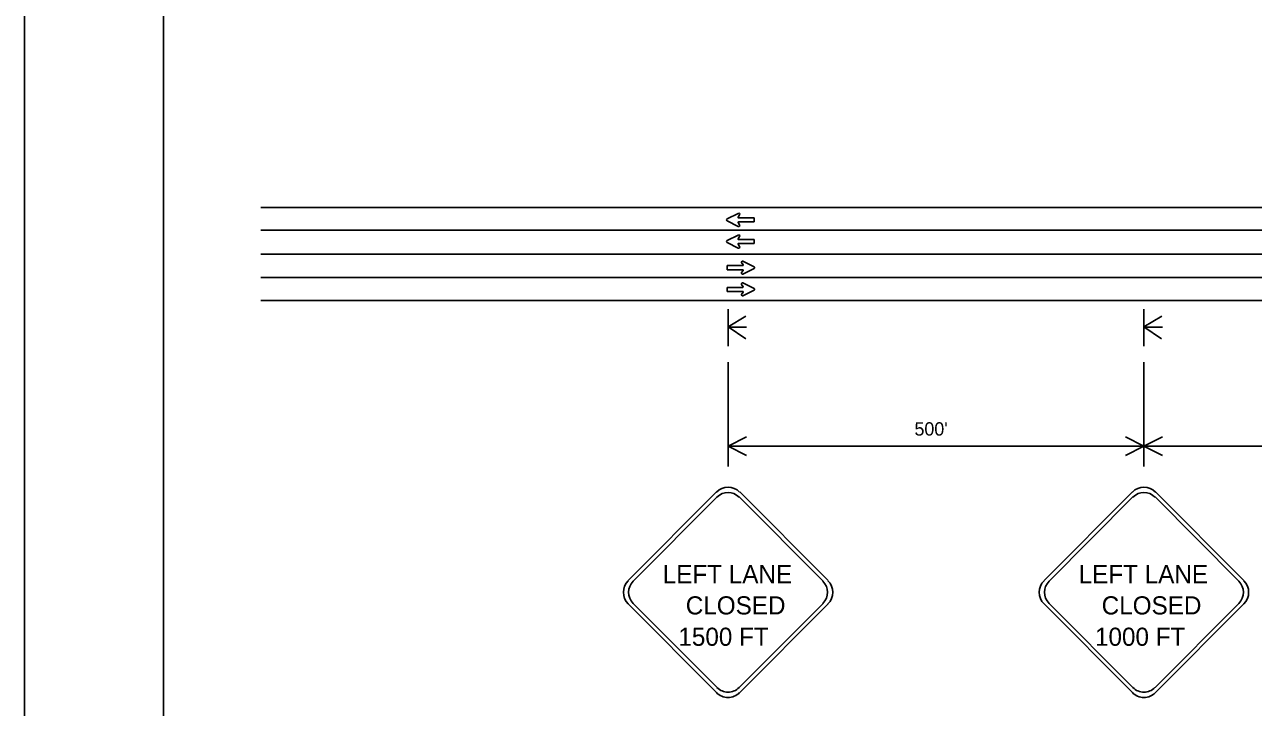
# Model space of a CAD drawing. Extents: x 0 to 34, y 0 to 22.
# Drawn here: x 0 to 11.05, y 4.92 to 11.06 of the extents above; entities that cross this region are included whole.
import ezdxf

# ---------------------------------------------------------------- set-up
doc = ezdxf.new("R2010")
doc.units = 0
for name, color, linetype in [('Level 1', 7, 'Continuous'), ('PlotBorder', 7, 'Continuous'), ('SHADE-GENERIC', 7, 'Continuous'), ('SHT-BNDRY', 7, 'Continuous'), ('SHT-FENCE', 7, 'Continuous')]:
    doc.layers.add(name, color=color, linetype=linetype)

msp = doc.modelspace()

# ---------------------------------------------------------------- linework, layer by layer
at = {"layer": 'Level 1'}
for p, q in [((2.124, 9.411), (30.729, 9.411)), ((6.316, 9.308), (6.416, 9.358)), ((6.316, 9.291), (6.416, 9.241)), ((6.41, 9.355), (6.41, 9.355)), ((6.428, 9.345), (6.414, 9.324)), ((6.558, 9.318), (6.417, 9.318)), ((6.558, 9.281), (6.417, 9.281)), ((6.558, 9.318), (6.558, 9.281)), ((2.124, 9.207), (30.729, 9.207)), ((6.428, 9.255), (6.414, 9.275)), ((6.316, 9.113), (6.416, 9.163)), ((6.316, 9.096), (6.416, 9.046)), ((6.41, 9.16), (6.41, 9.16)), ((6.428, 9.15), (6.414, 9.129)), ((6.428, 9.06), (6.414, 9.08)), ((6.558, 9.123), (6.417, 9.123)), ((6.558, 9.086), (6.417, 9.086)), ((6.558, 9.123), (6.558, 9.086)), ((2.124, 8.992), (30.729, 8.992)), ((6.316, 8.888), (6.457, 8.888)), ((6.316, 8.888), (6.316, 8.851)), ((6.316, 8.851), (6.457, 8.851)), ((6.446, 8.915), (6.46, 8.894)), ((6.446, 8.825), (6.46, 8.845)), ((6.558, 8.878), (6.458, 8.928)), ((6.558, 8.861), (6.458, 8.811)), ((6.464, 8.925), (6.464, 8.925)), ((2.124, 8.783), (30.729, 8.783)), ((6.558, 8.683), (6.458, 8.733)), ((6.464, 8.731), (6.464, 8.731)), ((6.316, 8.693), (6.457, 8.693)), ((6.316, 8.693), (6.316, 8.656)), ((6.316, 8.656), (6.457, 8.656)), ((6.446, 8.72), (6.46, 8.699)), ((6.446, 8.63), (6.46, 8.651)), ((6.558, 8.667), (6.458, 8.616)), ((2.124, 8.575), (30.729, 8.575)), ((6.324, 8.498), (6.324, 8.331)), ((6.324, 8.339), (6.485, 8.434)), ((10.063, 8.498), (10.063, 8.331)), ((10.063, 8.339), (10.223, 8.434)), ((6.324, 8.339), (6.483, 8.231)), ((6.324, 8.336), (6.491, 8.336)), ((6.324, 8.331), (6.324, 8.164)), ((10.063, 8.339), (10.222, 8.231)), ((10.063, 8.336), (10.23, 8.336)), ((10.063, 8.331), (10.063, 8.164)), ((6.324, 8.164), (6.324, 8.164)), ((10.063, 8.164), (10.063, 8.164)), ((6.324, 8.019), (6.324, 7.081)), ((10.063, 8.019), (10.063, 7.081)), ((6.324, 7.267), (6.324, 7.265)), ((6.324, 7.265), (13.802, 7.265)), ((10.063, 7.267), (10.063, 7.265)), ((5.426, 6.056), (6.22, 6.853)), ((6.429, 6.853), (7.223, 6.056)), ((9.165, 6.056), (9.959, 6.853)), ((10.168, 6.853), (10.962, 6.056)), ((5.471, 6.051), (6.225, 6.808)), ((6.424, 6.808), (7.178, 6.051)), ((9.21, 6.05), (9.964, 6.808)), ((10.163, 6.808), (10.917, 6.05)), ((6.22, 5.049), (5.426, 5.846)), ((6.225, 5.094), (5.471, 5.851)), ((7.178, 5.851), (6.424, 5.094)), ((7.223, 5.846), (6.429, 5.049)), ((9.959, 5.049), (9.165, 5.846)), ((9.964, 5.094), (9.21, 5.851)), ((10.917, 5.851), (10.163, 5.094)), ((10.962, 5.846), (10.168, 5.049))]:
    msp.add_line(p, q, dxfattribs=at)
for points in [[(6.49, 7.348), (6.324, 7.265), (6.49, 7.182)], [(9.897, 7.182), (10.063, 7.265), (9.897, 7.348)], [(10.229, 7.348), (10.063, 7.265), (10.229, 7.182)]]:
    msp.add_lwpolyline(points, dxfattribs=at)
for centre, major_axis, start_param, end_param in [((6.32, 9.3), (0, -0.00927), 3.604777, 5.819581), ((6.417, 9.322), (0, -0.00371), 4.123532, 6.282975), ((6.417, 9.277), (0, -0.00371), 3.141383, 5.300826), ((6.42, 9.35), (0, 0.00927), 4.124176, 6.746623), ((6.42, 9.249), (0, -0.00927), 5.819328, 8.441774), ((6.32, 9.105), (0, -0.00927), 3.604777, 5.819581), ((6.417, 9.127), (0, -0.00371), 4.123532, 6.282975), ((6.417, 9.083), (0, -0.00371), 3.141383, 5.300826), ((6.42, 9.155), (0, 0.00927), 4.124176, 6.746623), ((6.42, 9.055), (0, -0.00927), 5.819328, 8.441774), ((6.454, 8.92), (0, -0.00927), 2.678155, 5.300602), ((6.457, 8.892), (0, 0.00371), 3.141803, 5.301246), ((6.457, 8.848), (0, 0.00371), 4.123952, 6.283395), ((6.554, 8.87), (0, -0.00927), 0.463604, 2.678408), ((6.454, 8.82), (0, -0.00927), 4.124596, 6.747043), ((6.454, 8.725), (0, -0.00927), 2.678155, 5.300602), ((6.454, 8.625), (0, -0.00927), 4.124596, 6.747043), ((6.457, 8.697), (0, 0.00371), 3.141803, 5.301246), ((6.457, 8.653), (0, 0.00371), 4.123952, 6.283395), ((6.554, 8.675), (0, -0.00927), 0.463604, 2.678408), ((6.324, 6.748), (0, 0.148), 5.497787, 7.068583), ((6.324, 6.708), (0, 0.141), 5.497787, 7.068583), ((10.063, 6.748), (0, 0.148), 5.497787, 7.068583), ((10.063, 6.708), (0, 0.141), 5.497787, 7.068583), ((5.531, 5.951), (0, -0.148), 3.926991, 5.497787), ((5.57, 5.951), (0, -0.141), 3.926991, 5.497787), ((7.078, 5.951), (0, 0.141), 3.926991, 5.497787), ((7.118, 5.951), (0, 0.148), 3.926991, 5.497787), ((9.269, 5.951), (0, -0.148), 3.926991, 5.497787), ((9.309, 5.951), (0, -0.141), 3.926991, 5.497787), ((10.817, 5.951), (0, 0.141), 3.926991, 5.497787), ((10.857, 5.951), (0, 0.148), 3.926991, 5.497787), ((6.324, 5.194), (0, 0.141), 2.356194, 3.926991), ((10.063, 5.194), (0, 0.141), 2.356194, 3.926991), ((6.324, 5.154), (0, 0.148), 2.356194, 3.926991), ((10.063, 5.154), (0, 0.148), 2.356194, 3.926991)]:
    msp.add_ellipse(centre, major_axis=major_axis, ratio=0.996122, start_param=start_param, end_param=end_param, dxfattribs=at)
at = {"layer": 'PlotBorder'}
msp.add_lwpolyline([(0, 0.001), (34, 0.001), (34, 22.001), (0, 22.001)], close=True, dxfattribs=at)
at = {"layer": 'SHADE-GENERIC'}
for p, q in [((6.416, 9.358), (6.316, 9.308)), ((6.316, 9.291), (6.416, 9.241)), ((6.414, 9.324), (6.428, 9.345)), ((6.558, 9.318), (6.417, 9.318)), ((6.417, 9.281), (6.558, 9.281)), ((6.558, 9.281), (6.558, 9.318)), ((6.428, 9.255), (6.414, 9.275)), ((6.416, 9.163), (6.316, 9.113)), ((6.316, 9.096), (6.416, 9.046)), ((6.414, 9.129), (6.428, 9.15)), ((6.428, 9.06), (6.414, 9.08)), ((6.558, 9.123), (6.417, 9.123)), ((6.417, 9.086), (6.558, 9.086)), ((6.558, 9.086), (6.558, 9.123)), ((6.316, 8.851), (6.316, 8.888)), ((6.316, 8.888), (6.457, 8.888)), ((6.457, 8.851), (6.316, 8.851)), ((6.46, 8.894), (6.446, 8.915)), ((6.446, 8.825), (6.46, 8.845)), ((6.458, 8.928), (6.558, 8.878)), ((6.558, 8.861), (6.458, 8.811)), ((6.458, 8.733), (6.558, 8.683)), ((6.316, 8.656), (6.316, 8.693)), ((6.316, 8.693), (6.457, 8.693)), ((6.457, 8.656), (6.316, 8.656)), ((6.46, 8.699), (6.446, 8.72)), ((6.446, 8.63), (6.46, 8.651)), ((6.558, 8.667), (6.458, 8.616))]:
    msp.add_line(p, q, dxfattribs=at)
for centre, major_axis, start_param, end_param in [((6.32, 9.3), (0, -0.00927), 3.604777, 5.819581), ((6.42, 9.35), (0, 0.00927), 4.124176, 6.746623), ((6.42, 9.249), (0, -0.00927), 5.819328, 8.441774), ((6.32, 9.105), (0, -0.00927), 3.604777, 5.819581), ((6.417, 9.127), (0, -0.00371), 4.123532, 6.282975), ((6.417, 9.083), (0, -0.00371), 3.141383, 5.300826), ((6.42, 9.155), (0, 0.00927), 4.124176, 6.746623), ((6.42, 9.055), (0, -0.00927), 5.819328, 8.441774), ((6.454, 8.92), (0, -0.00927), 2.678155, 5.300602), ((6.554, 8.87), (0, -0.00927), 0.463604, 2.678408), ((6.454, 8.82), (0, -0.00927), 4.124596, 6.747043), ((6.454, 8.725), (0, -0.00927), 2.678155, 5.300602), ((6.454, 8.625), (0, -0.00927), 4.124596, 6.747043), ((6.457, 8.697), (0, 0.00371), 3.141803, 5.301246), ((6.457, 8.653), (0, 0.00371), 4.123952, 6.283395), ((6.554, 8.675), (0, -0.00927), 0.463604, 2.678408)]:
    msp.add_ellipse(centre, major_axis=major_axis, ratio=0.996122, start_param=start_param, end_param=end_param, dxfattribs=at)
at = {"layer": 'SHT-BNDRY'}
msp.add_lwpolyline([(1.25, 0.501), (33.5, 0.501), (33.5, 21.501), (1.25, 21.501)], close=True, dxfattribs=at)
at = {"layer": 'SHT-FENCE'}
msp.add_lwpolyline([(0, 22.001), (34, 22.001), (34, 0.001), (0, 0.001)], close=True, dxfattribs=at)

# ---------------------------------------------------------------- texts
at = {"layer": 'Level 1'}
for s, height, p in [("500'", 0.12, (8, 7.36)), ('LEFT LANE', 0.1631, (5.737, 6.033)), ('LEFT LANE', 0.1631, (9.476, 6.033)), ('CLOSED', 0.1631, (5.944, 5.752)), ('CLOSED', 0.1631, (9.683, 5.752)), (' 1500 FT', 0.1631, (5.817, 5.47)), ('1000 FT', 0.1631, (9.623, 5.47))]:
    msp.add_text(s, height=height, dxfattribs=at).set_placement(p)

doc.saveas('drawing.dxf')
